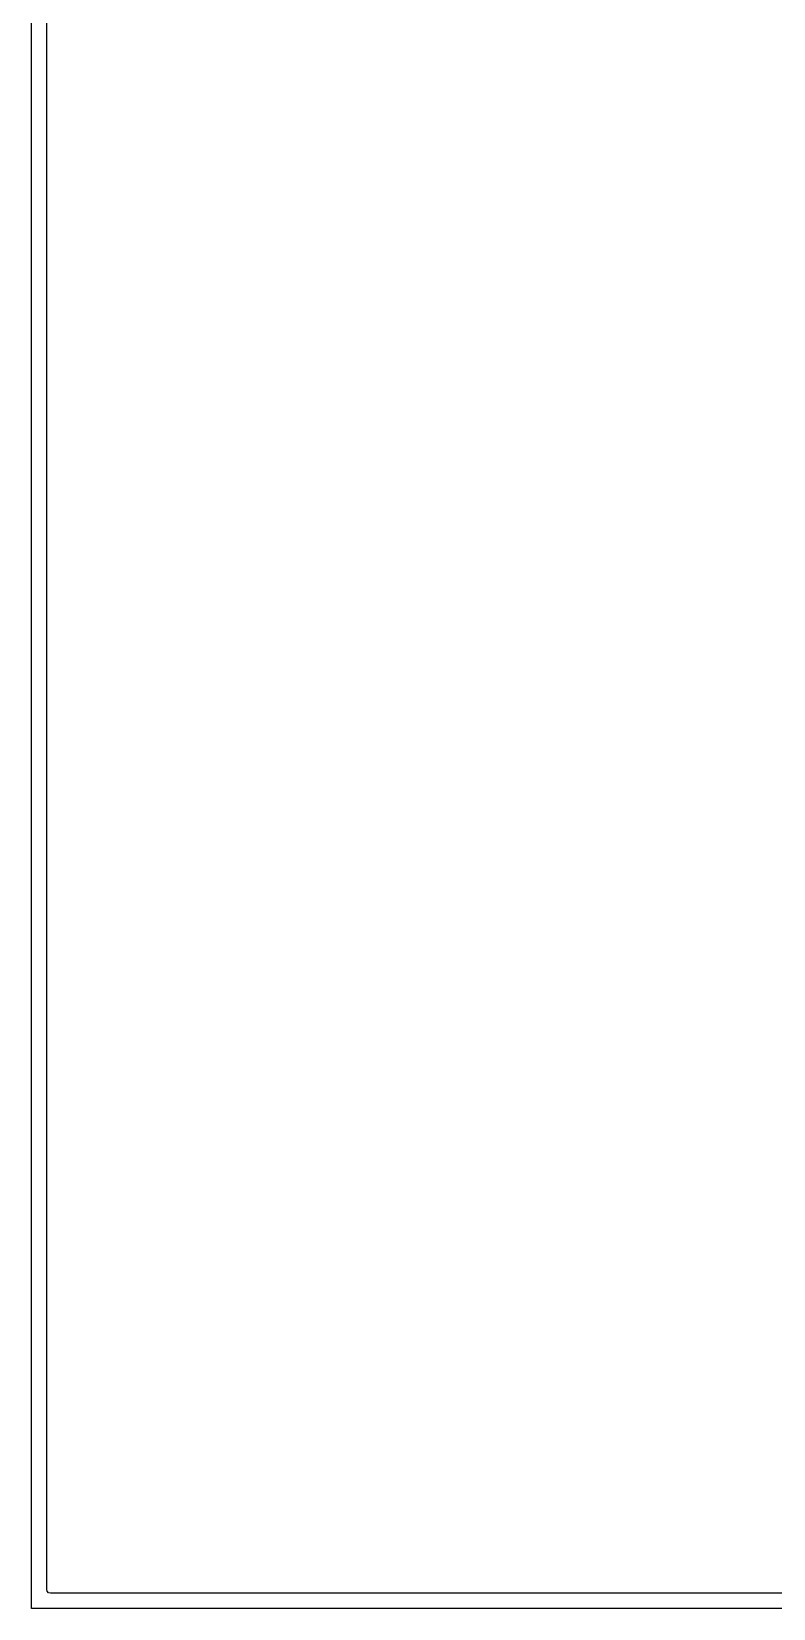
# Model space of a CAD drawing. Extents: x 20 to 124, y -124 to -20.
# Drawn here: x 20 to 44.5, y -124 to -72 of the extents above; entities that cross this region are included whole.
import ezdxf

# ---------------------------------------------------------------- set-up
doc = ezdxf.new("R2010")
doc.units = 0
doc.layers.add('BLACK', color=7, linetype='CONTINUOUS')
doc.layers.add('WHITE', color=7, linetype='CONTINUOUS')

msp = doc.modelspace()

# ---------------------------------------------------------------- linework, layer by layer
at = {"layer": 'BLACK', "linetype": 'CONTINUOUS'}
for p, q in [((20.5005, -84.888053), (20.5005, -65.060894)), ((20.5005, -86.198053), (20.5005, -84.888053)), ((20.5005, -87.395892), (20.5005, -86.198053)), ((20.5005, -99.211538), (20.5005, -87.395892)), ((20.5005, -104.199155), (20.5005, -99.211538)), ((20.5005, -123.3755), (20.5005, -104.199155)), ((20.511706, -123.427011), (20.5005, -123.3755)), ((20.557461, -123.479815), (20.511706, -123.427011)), ((20.6245, -123.4995), (20.557461, -123.479815)), ((123.3755, -123.4995), (20.6245, -123.4995))]:
    msp.add_line(p, q, dxfattribs=at)
at = {"layer": 'WHITE', "linetype": 'CONTINUOUS'}
for p, q in [((20, -124), (20, -20)), ((124, -124), (20, -124))]:
    msp.add_line(p, q, dxfattribs=at)

doc.saveas('drawing.dxf')
